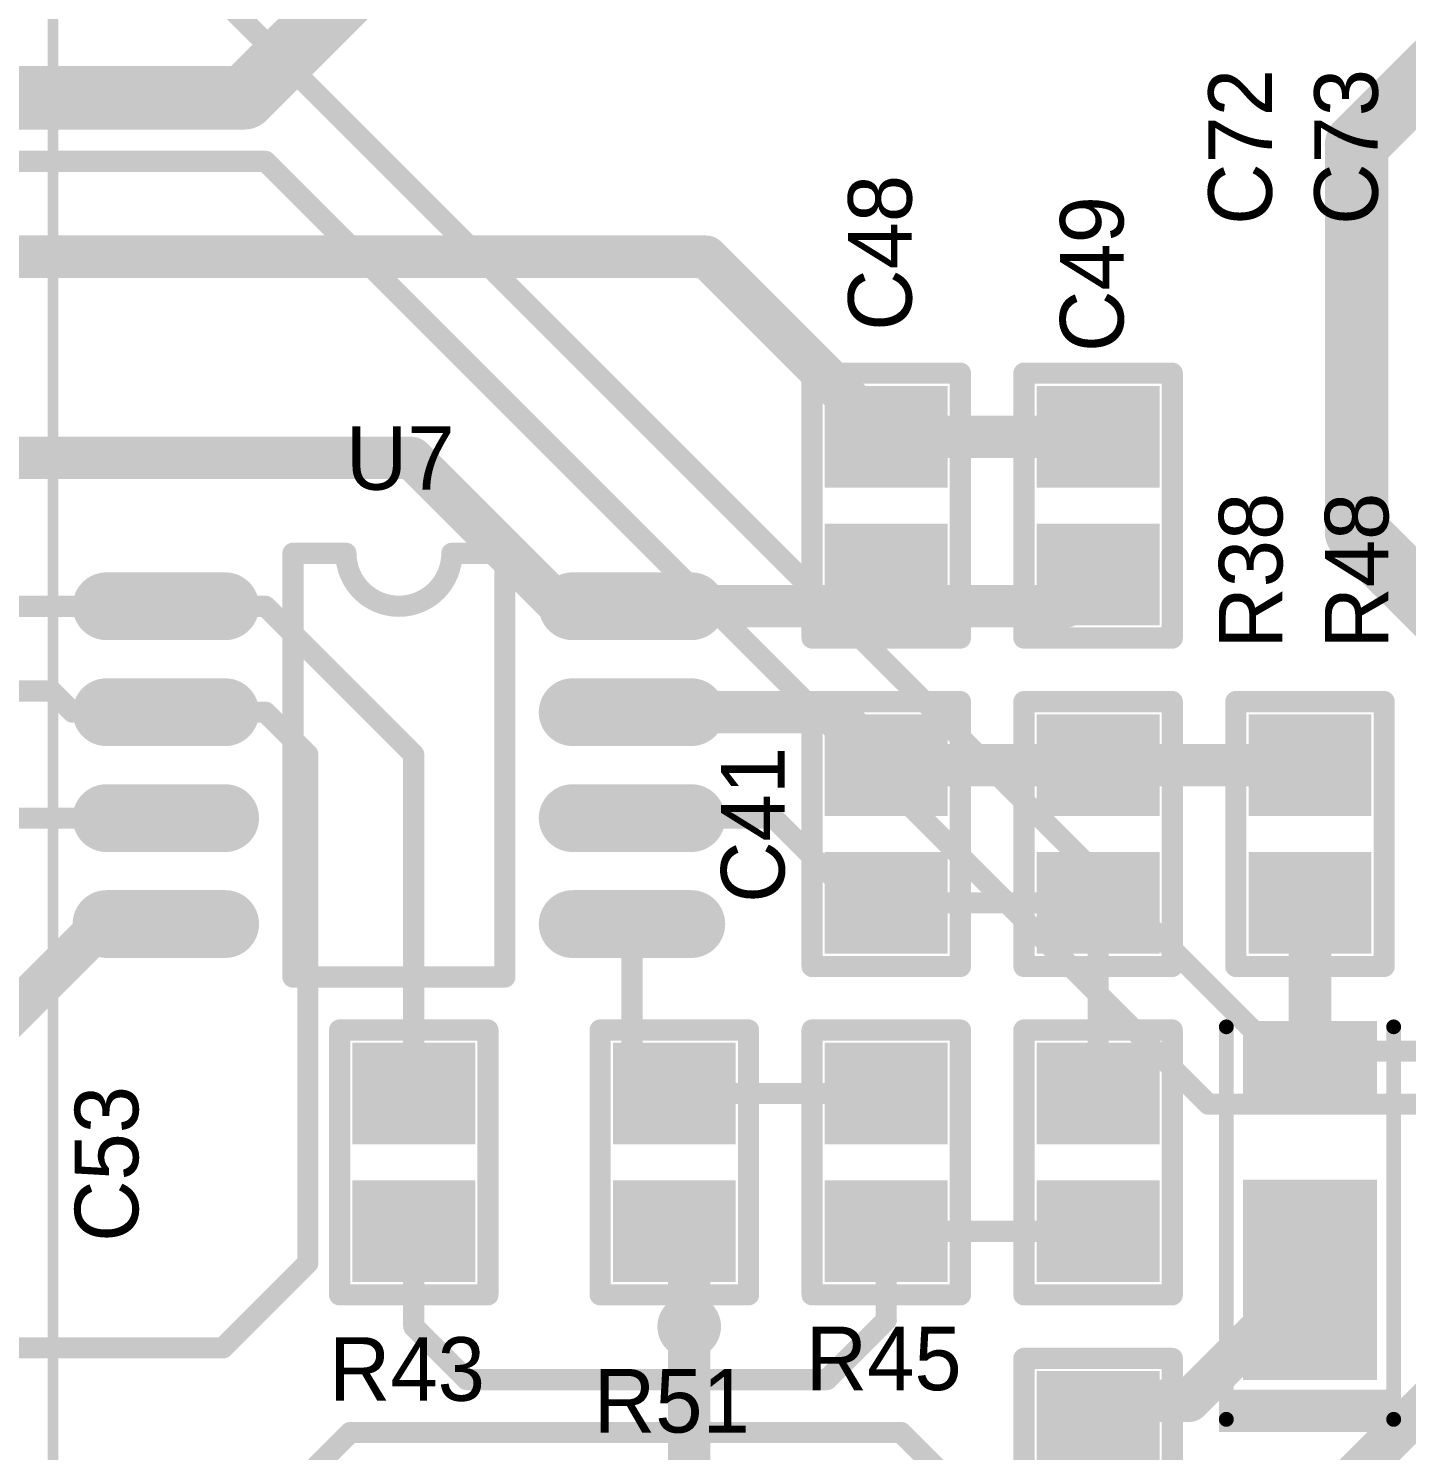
# Model space of a CAD drawing. Extents: x 1012 to 1122, y 1012 to 1122.
# Drawn here: x 1033.99 to 1050.51, y 1074.2 to 1091.25 of the extents above; entities that cross this region are included whole.
import ezdxf

# ---------------------------------------------------------------- set-up
doc = ezdxf.new("R2010")
doc.units = 0
doc.layers.get('0').update_dxf_attribs({"linetype": 'CONTINUOUS'})
for name, color, linetype in [('BOTTOMLAYER', 5, 'CONTINUOUS'), ('BOTTOMSOLDER', 6, 'CONTINUOUS'), ('MULTILAYER', 9, 'CONTINUOUS'), ('TOPLAYER', 1, 'CONTINUOUS'), ('TOPOVERLAY', 2, 'CONTINUOUS'), ('TOPPASTE', 8, 'CONTINUOUS'), ('TOPSOLDER', 216, 'CONTINUOUS')]:
    doc.layers.add(name, color=color, linetype=linetype)

# ---------------------------------------------------------------- blocks, each defined once
blk = doc.blocks.new('CC0603_51')
at = {"layer": 'TOPLAYER'}
for points in [[(-0.508, -0.635), (0.508, -0.635), (-0.508, 0.635), (0.508, 0.635)], [(1.143, -0.635), (2.159, -0.635), (1.143, 0.635), (2.159, 0.635)]]:
    blk.add_solid(points, dxfattribs=at)
at = {"layer": 'TOPOVERLAY', "const_width": 0.254}
for points in [[(-0.762, -0.889), (-0.762, 0.889)], [(-0.508, 0.889), (-0.762, 0.889)], [(2.413, 0.889), (-0.508, 0.889)], [(2.413, -0.889), (2.413, 0.889)], [(2.413, -0.889), (-0.762, -0.889)]]:
    blk.add_lwpolyline(points, dxfattribs=at)
at = {"layer": 'TOPOVERLAY', "const_width": 0.127}
for points in [[(-0.8255, 0.889, 1), (-0.6985, 0.889, 1)], [(-0.8255, 0.889, 1), (-0.6985, 0.889, 1)], [(-0.5715, 0.889, 1), (-0.4445, 0.889, 1)], [(-0.5715, 0.889, 1), (-0.4445, 0.889, 1)], [(2.3495, 0.889, 1), (2.4765, 0.889, 1)], [(2.3495, 0.889, 1), (2.4765, 0.889, 1)], [(-0.8255, -0.889, 1), (-0.6985, -0.889, 1)], [(-0.8255, -0.889, 1), (-0.6985, -0.889, 1)], [(2.3495, -0.889, 1), (2.4765, -0.889, 1)], [(2.3495, -0.889, 1), (2.4765, -0.889, 1)]]:
    blk.add_lwpolyline(points, format="xyb", close=True, dxfattribs=at)
at = {"layer": 'TOPPASTE'}
for points in [[(-0.508, -0.635), (0.508, -0.635), (-0.508, 0.635), (0.508, 0.635)], [(1.143, -0.635), (2.159, -0.635), (1.143, 0.635), (2.159, 0.635)]]:
    blk.add_solid(points, dxfattribs=at)
at = {"layer": 'TOPSOLDER'}
for points in [[(-0.6096, -0.7366), (0.6096, -0.7366), (-0.6096, 0.7366), (0.6096, 0.7366)], [(1.0414, -0.7366), (2.2606, -0.7366), (1.0414, 0.7366), (2.2606, 0.7366)]]:
    blk.add_solid(points, dxfattribs=at)
blk = doc.blocks.new('CC0603_58')
at = {"layer": 'TOPLAYER'}
for points in [[(-0.508, -0.635), (0.508, -0.635), (-0.508, 0.635), (0.508, 0.635)], [(1.143, -0.635), (2.159, -0.635), (1.143, 0.635), (2.159, 0.635)]]:
    blk.add_solid(points, dxfattribs=at)
at = {"layer": 'TOPOVERLAY', "const_width": 0.254}
for points in [[(-0.762, -0.889), (-0.762, 0.889)], [(-0.508, 0.889), (-0.762, 0.889)], [(2.413, 0.889), (-0.508, 0.889)], [(2.413, -0.889), (2.413, 0.889)], [(2.413, -0.889), (-0.762, -0.889)]]:
    blk.add_lwpolyline(points, dxfattribs=at)
at = {"layer": 'TOPOVERLAY', "const_width": 0.127}
for points in [[(-0.8255, 0.889, 1), (-0.6985, 0.889, 1)], [(-0.8255, 0.889, 1), (-0.6985, 0.889, 1)], [(-0.5715, 0.889, 1), (-0.4445, 0.889, 1)], [(-0.5715, 0.889, 1), (-0.4445, 0.889, 1)], [(2.3495, 0.889, 1), (2.4765, 0.889, 1)], [(2.3495, 0.889, 1), (2.4765, 0.889, 1)], [(-0.8255, -0.889, 1), (-0.6985, -0.889, 1)], [(-0.8255, -0.889, 1), (-0.6985, -0.889, 1)], [(2.3495, -0.889, 1), (2.4765, -0.889, 1)], [(2.3495, -0.889, 1), (2.4765, -0.889, 1)]]:
    blk.add_lwpolyline(points, format="xyb", close=True, dxfattribs=at)
at = {"layer": 'TOPPASTE'}
for points in [[(-0.508, -0.635), (0.508, -0.635), (-0.508, 0.635), (0.508, 0.635)], [(1.143, -0.635), (2.159, -0.635), (1.143, 0.635), (2.159, 0.635)]]:
    blk.add_solid(points, dxfattribs=at)
at = {"layer": 'TOPSOLDER'}
for points in [[(-0.6096, -0.7366), (0.6096, -0.7366), (-0.6096, 0.7366), (0.6096, 0.7366)], [(1.0414, -0.7366), (2.2606, -0.7366), (1.0414, 0.7366), (2.2606, 0.7366)]]:
    blk.add_solid(points, dxfattribs=at)
blk = doc.blocks.new('CC0603_59')
at = {"layer": 'TOPLAYER'}
for points in [[(-0.508, -0.635), (0.508, -0.635), (-0.508, 0.635), (0.508, 0.635)], [(1.143, -0.635), (2.159, -0.635), (1.143, 0.635), (2.159, 0.635)]]:
    blk.add_solid(points, dxfattribs=at)
at = {"layer": 'TOPOVERLAY', "const_width": 0.254}
for points in [[(-0.762, -0.889), (-0.762, 0.889)], [(-0.508, 0.889), (-0.762, 0.889)], [(2.413, 0.889), (-0.508, 0.889)], [(2.413, -0.889), (2.413, 0.889)], [(2.413, -0.889), (-0.762, -0.889)]]:
    blk.add_lwpolyline(points, dxfattribs=at)
at = {"layer": 'TOPOVERLAY', "const_width": 0.127}
for points in [[(-0.8255, 0.889, 1), (-0.6985, 0.889, 1)], [(-0.8255, 0.889, 1), (-0.6985, 0.889, 1)], [(-0.5715, 0.889, 1), (-0.4445, 0.889, 1)], [(-0.5715, 0.889, 1), (-0.4445, 0.889, 1)], [(2.3495, 0.889, 1), (2.4765, 0.889, 1)], [(2.3495, 0.889, 1), (2.4765, 0.889, 1)], [(-0.8255, -0.889, 1), (-0.6985, -0.889, 1)], [(-0.8255, -0.889, 1), (-0.6985, -0.889, 1)], [(2.3495, -0.889, 1), (2.4765, -0.889, 1)], [(2.3495, -0.889, 1), (2.4765, -0.889, 1)]]:
    blk.add_lwpolyline(points, format="xyb", close=True, dxfattribs=at)
at = {"layer": 'TOPPASTE'}
for points in [[(-0.508, -0.635), (0.508, -0.635), (-0.508, 0.635), (0.508, 0.635)], [(1.143, -0.635), (2.159, -0.635), (1.143, 0.635), (2.159, 0.635)]]:
    blk.add_solid(points, dxfattribs=at)
at = {"layer": 'TOPSOLDER'}
for points in [[(-0.6096, -0.7366), (0.6096, -0.7366), (-0.6096, 0.7366), (0.6096, 0.7366)], [(1.0414, -0.7366), (2.2606, -0.7366), (1.0414, 0.7366), (2.2606, 0.7366)]]:
    blk.add_solid(points, dxfattribs=at)
blk = doc.blocks.new('_____DI123_103')
at = {"layer": 'TOPLAYER'}
for points in [[(-0.175, -0.7), (-0.175, 0.7), (-2.375, -0.7), (-2.375, 0.7)], [(1.725, -0.7), (1.725, 0.7), (0.825, -0.7), (0.825, 0.7)]]:
    blk.add_solid(points, dxfattribs=at)
at = {"layer": 'TOPOVERLAY', "const_width": 0.178}
for points in [[(-2.946, 1.003), (1.759, 1.003)], [(-2.946, -1.003), (1.759, -1.003)]]:
    blk.add_lwpolyline(points, dxfattribs=at)
at = {"layer": 'TOPOVERLAY', "const_width": 0.0889}
for points in [[(-2.991, 1.003, 1), (-2.902, 1.003, 1)], [(1.715, 1.003, 1), (1.803, 1.003, 1)], [(-2.991, -1.003, 1), (-2.902, -1.003, 1)], [(1.715, -1.003, 1), (1.803, -1.003, 1)]]:
    blk.add_lwpolyline(points, format="xyb", close=True, dxfattribs=at)
at = {"layer": 'TOPOVERLAY'}
blk.add_solid([(-3.099, -1.092), (-2.591, -1.092), (-3.099, 1.092), (-2.591, 1.092)], dxfattribs=at)
at = {"layer": 'TOPPASTE'}
for points in [[(-0.175, -0.7), (-0.175, 0.7), (-2.375, -0.7), (-2.375, 0.7)], [(1.725, -0.7), (1.725, 0.7), (0.825, -0.7), (0.825, 0.7)]]:
    blk.add_solid(points, dxfattribs=at)
at = {"layer": 'TOPSOLDER'}
for points in [[(-0.073, -0.802), (-0.073, 0.802), (-2.477, -0.802), (-2.477, 0.802)], [(1.827, -0.802), (1.827, 0.802), (0.723, -0.802), (0.723, 0.802)]]:
    blk.add_solid(points, dxfattribs=at)
blk = doc.blocks.new('CC0603_164')
at = {"layer": 'TOPLAYER'}
for points in [[(-0.508, -0.635), (0.508, -0.635), (-0.508, 0.635), (0.508, 0.635)], [(1.143, -0.635), (2.159, -0.635), (1.143, 0.635), (2.159, 0.635)]]:
    blk.add_solid(points, dxfattribs=at)
at = {"layer": 'TOPOVERLAY', "const_width": 0.254}
for points in [[(-0.762, -0.889), (-0.762, 0.889)], [(-0.508, 0.889), (-0.762, 0.889)], [(2.413, 0.889), (-0.508, 0.889)], [(2.413, -0.889), (2.413, 0.889)], [(2.413, -0.889), (-0.762, -0.889)]]:
    blk.add_lwpolyline(points, dxfattribs=at)
at = {"layer": 'TOPOVERLAY', "const_width": 0.127}
for points in [[(-0.8255, 0.889, 1), (-0.6985, 0.889, 1)], [(-0.8255, 0.889, 1), (-0.6985, 0.889, 1)], [(-0.5715, 0.889, 1), (-0.4445, 0.889, 1)], [(-0.5715, 0.889, 1), (-0.4445, 0.889, 1)], [(2.3495, 0.889, 1), (2.4765, 0.889, 1)], [(2.3495, 0.889, 1), (2.4765, 0.889, 1)], [(-0.8255, -0.889, 1), (-0.6985, -0.889, 1)], [(-0.8255, -0.889, 1), (-0.6985, -0.889, 1)], [(2.3495, -0.889, 1), (2.4765, -0.889, 1)], [(2.3495, -0.889, 1), (2.4765, -0.889, 1)]]:
    blk.add_lwpolyline(points, format="xyb", close=True, dxfattribs=at)
at = {"layer": 'TOPPASTE'}
for points in [[(-0.508, -0.635), (0.508, -0.635), (-0.508, 0.635), (0.508, 0.635)], [(1.143, -0.635), (2.159, -0.635), (1.143, 0.635), (2.159, 0.635)]]:
    blk.add_solid(points, dxfattribs=at)
at = {"layer": 'TOPSOLDER'}
for points in [[(-0.6096, -0.7366), (0.6096, -0.7366), (-0.6096, 0.7366), (0.6096, 0.7366)], [(1.0414, -0.7366), (2.2606, -0.7366), (1.0414, 0.7366), (2.2606, 0.7366)]]:
    blk.add_solid(points, dxfattribs=at)
blk = doc.blocks.new('CC0603_169')
at = {"layer": 'TOPLAYER'}
for points in [[(-0.508, -0.635), (0.508, -0.635), (-0.508, 0.635), (0.508, 0.635)], [(1.143, -0.635), (2.159, -0.635), (1.143, 0.635), (2.159, 0.635)]]:
    blk.add_solid(points, dxfattribs=at)
at = {"layer": 'TOPOVERLAY', "const_width": 0.254}
for points in [[(-0.762, 0.889), (-0.762, -0.889)], [(-0.762, 0.889), (-0.508, 0.889)], [(-0.508, 0.889), (2.413, 0.889)], [(2.413, 0.889), (2.413, -0.889)], [(-0.762, -0.889), (2.413, -0.889)]]:
    blk.add_lwpolyline(points, dxfattribs=at)
at = {"layer": 'TOPOVERLAY', "const_width": 0.127}
for points in [[(-0.8255, 0.889, 1), (-0.6985, 0.889, 1)], [(-0.8255, 0.889, 1), (-0.6985, 0.889, 1)], [(-0.5715, 0.889, 1), (-0.4445, 0.889, 1)], [(-0.5715, 0.889, 1), (-0.4445, 0.889, 1)], [(2.3495, 0.889, 1), (2.4765, 0.889, 1)], [(2.3495, 0.889, 1), (2.4765, 0.889, 1)], [(-0.8255, -0.889, 1), (-0.6985, -0.889, 1)], [(-0.8255, -0.889, 1), (-0.6985, -0.889, 1)], [(2.3495, -0.889, 1), (2.4765, -0.889, 1)], [(2.3495, -0.889, 1), (2.4765, -0.889, 1)]]:
    blk.add_lwpolyline(points, format="xyb", close=True, dxfattribs=at)
at = {"layer": 'TOPPASTE'}
for points in [[(-0.508, -0.635), (0.508, -0.635), (-0.508, 0.635), (0.508, 0.635)], [(1.143, -0.635), (2.159, -0.635), (1.143, 0.635), (2.159, 0.635)]]:
    blk.add_solid(points, dxfattribs=at)
at = {"layer": 'TOPSOLDER'}
for points in [[(-0.6096, -0.7366), (0.6096, -0.7366), (-0.6096, 0.7366), (0.6096, 0.7366)], [(1.0414, -0.7366), (2.2606, -0.7366), (1.0414, 0.7366), (2.2606, 0.7366)]]:
    blk.add_solid(points, dxfattribs=at)
blk = doc.blocks.new('CC0603_170')
at = {"layer": 'TOPLAYER'}
for points in [[(-0.508, -0.635), (0.508, -0.635), (-0.508, 0.635), (0.508, 0.635)], [(1.143, -0.635), (2.159, -0.635), (1.143, 0.635), (2.159, 0.635)]]:
    blk.add_solid(points, dxfattribs=at)
at = {"layer": 'TOPOVERLAY', "const_width": 0.254}
for points in [[(-0.762, -0.889), (-0.762, 0.889)], [(-0.508, 0.889), (-0.762, 0.889)], [(2.413, 0.889), (-0.508, 0.889)], [(2.413, -0.889), (2.413, 0.889)], [(2.413, -0.889), (-0.762, -0.889)]]:
    blk.add_lwpolyline(points, dxfattribs=at)
at = {"layer": 'TOPOVERLAY', "const_width": 0.127}
for points in [[(-0.8255, 0.889, 1), (-0.6985, 0.889, 1)], [(-0.8255, 0.889, 1), (-0.6985, 0.889, 1)], [(-0.5715, 0.889, 1), (-0.4445, 0.889, 1)], [(-0.5715, 0.889, 1), (-0.4445, 0.889, 1)], [(2.3495, 0.889, 1), (2.4765, 0.889, 1)], [(2.3495, 0.889, 1), (2.4765, 0.889, 1)], [(-0.8255, -0.889, 1), (-0.6985, -0.889, 1)], [(-0.8255, -0.889, 1), (-0.6985, -0.889, 1)], [(2.3495, -0.889, 1), (2.4765, -0.889, 1)], [(2.3495, -0.889, 1), (2.4765, -0.889, 1)]]:
    blk.add_lwpolyline(points, format="xyb", close=True, dxfattribs=at)
at = {"layer": 'TOPPASTE'}
for points in [[(-0.508, -0.635), (0.508, -0.635), (-0.508, 0.635), (0.508, 0.635)], [(1.143, -0.635), (2.159, -0.635), (1.143, 0.635), (2.159, 0.635)]]:
    blk.add_solid(points, dxfattribs=at)
at = {"layer": 'TOPSOLDER'}
for points in [[(-0.6096, -0.7366), (0.6096, -0.7366), (-0.6096, 0.7366), (0.6096, 0.7366)], [(1.0414, -0.7366), (2.2606, -0.7366), (1.0414, 0.7366), (2.2606, 0.7366)]]:
    blk.add_solid(points, dxfattribs=at)
blk = doc.blocks.new('CC0603_171')
at = {"layer": 'TOPLAYER'}
for points in [[(-0.508, -0.635), (0.508, -0.635), (-0.508, 0.635), (0.508, 0.635)], [(1.143, -0.635), (2.159, -0.635), (1.143, 0.635), (2.159, 0.635)]]:
    blk.add_solid(points, dxfattribs=at)
at = {"layer": 'TOPOVERLAY', "const_width": 0.254}
for points in [[(-0.762, -0.889), (-0.762, 0.889)], [(-0.508, 0.889), (-0.762, 0.889)], [(2.413, 0.889), (-0.508, 0.889)], [(2.413, -0.889), (2.413, 0.889)], [(2.413, -0.889), (-0.762, -0.889)]]:
    blk.add_lwpolyline(points, dxfattribs=at)
at = {"layer": 'TOPOVERLAY', "const_width": 0.127}
for points in [[(-0.8255, 0.889, 1), (-0.6985, 0.889, 1)], [(-0.8255, 0.889, 1), (-0.6985, 0.889, 1)], [(-0.5715, 0.889, 1), (-0.4445, 0.889, 1)], [(-0.5715, 0.889, 1), (-0.4445, 0.889, 1)], [(2.3495, 0.889, 1), (2.4765, 0.889, 1)], [(2.3495, 0.889, 1), (2.4765, 0.889, 1)], [(-0.8255, -0.889, 1), (-0.6985, -0.889, 1)], [(-0.8255, -0.889, 1), (-0.6985, -0.889, 1)], [(2.3495, -0.889, 1), (2.4765, -0.889, 1)], [(2.3495, -0.889, 1), (2.4765, -0.889, 1)]]:
    blk.add_lwpolyline(points, format="xyb", close=True, dxfattribs=at)
at = {"layer": 'TOPPASTE'}
for points in [[(-0.508, -0.635), (0.508, -0.635), (-0.508, 0.635), (0.508, 0.635)], [(1.143, -0.635), (2.159, -0.635), (1.143, 0.635), (2.159, 0.635)]]:
    blk.add_solid(points, dxfattribs=at)
at = {"layer": 'TOPSOLDER'}
for points in [[(-0.6096, -0.7366), (0.6096, -0.7366), (-0.6096, 0.7366), (0.6096, 0.7366)], [(1.0414, -0.7366), (2.2606, -0.7366), (1.0414, 0.7366), (2.2606, 0.7366)]]:
    blk.add_solid(points, dxfattribs=at)
blk = doc.blocks.new('CC0603_174')
at = {"layer": 'TOPLAYER'}
for points in [[(-0.508, -0.635), (0.508, -0.635), (-0.508, 0.635), (0.508, 0.635)], [(1.143, -0.635), (2.159, -0.635), (1.143, 0.635), (2.159, 0.635)]]:
    blk.add_solid(points, dxfattribs=at)
at = {"layer": 'TOPOVERLAY', "const_width": 0.254}
for points in [[(-0.762, -0.889), (-0.762, 0.889)], [(-0.508, 0.889), (-0.762, 0.889)], [(2.413, 0.889), (-0.508, 0.889)], [(2.413, -0.889), (2.413, 0.889)], [(2.413, -0.889), (-0.762, -0.889)]]:
    blk.add_lwpolyline(points, dxfattribs=at)
at = {"layer": 'TOPOVERLAY', "const_width": 0.127}
for points in [[(-0.8255, 0.889, 1), (-0.6985, 0.889, 1)], [(-0.8255, 0.889, 1), (-0.6985, 0.889, 1)], [(-0.5715, 0.889, 1), (-0.4445, 0.889, 1)], [(-0.5715, 0.889, 1), (-0.4445, 0.889, 1)], [(2.3495, 0.889, 1), (2.4765, 0.889, 1)], [(2.3495, 0.889, 1), (2.4765, 0.889, 1)], [(-0.8255, -0.889, 1), (-0.6985, -0.889, 1)], [(-0.8255, -0.889, 1), (-0.6985, -0.889, 1)], [(2.3495, -0.889, 1), (2.4765, -0.889, 1)], [(2.3495, -0.889, 1), (2.4765, -0.889, 1)]]:
    blk.add_lwpolyline(points, format="xyb", close=True, dxfattribs=at)
at = {"layer": 'TOPPASTE'}
for points in [[(-0.508, -0.635), (0.508, -0.635), (-0.508, 0.635), (0.508, 0.635)], [(1.143, -0.635), (2.159, -0.635), (1.143, 0.635), (2.159, 0.635)]]:
    blk.add_solid(points, dxfattribs=at)
at = {"layer": 'TOPSOLDER'}
for points in [[(-0.6096, -0.7366), (0.6096, -0.7366), (-0.6096, 0.7366), (0.6096, 0.7366)], [(1.0414, -0.7366), (2.2606, -0.7366), (1.0414, 0.7366), (2.2606, 0.7366)]]:
    blk.add_solid(points, dxfattribs=at)
blk = doc.blocks.new('CC0603_177')
at = {"layer": 'TOPLAYER'}
for points in [[(-0.508, -0.635), (0.508, -0.635), (-0.508, 0.635), (0.508, 0.635)], [(1.143, -0.635), (2.159, -0.635), (1.143, 0.635), (2.159, 0.635)]]:
    blk.add_solid(points, dxfattribs=at)
at = {"layer": 'TOPOVERLAY', "const_width": 0.254}
for points in [[(-0.762, -0.889), (-0.762, 0.889)], [(-0.508, 0.889), (-0.762, 0.889)], [(2.413, 0.889), (-0.508, 0.889)], [(2.413, -0.889), (2.413, 0.889)], [(2.413, -0.889), (-0.762, -0.889)]]:
    blk.add_lwpolyline(points, dxfattribs=at)
at = {"layer": 'TOPOVERLAY', "const_width": 0.127}
for points in [[(-0.8255, 0.889, 1), (-0.6985, 0.889, 1)], [(-0.8255, 0.889, 1), (-0.6985, 0.889, 1)], [(-0.5715, 0.889, 1), (-0.4445, 0.889, 1)], [(-0.5715, 0.889, 1), (-0.4445, 0.889, 1)], [(2.3495, 0.889, 1), (2.4765, 0.889, 1)], [(2.3495, 0.889, 1), (2.4765, 0.889, 1)], [(-0.8255, -0.889, 1), (-0.6985, -0.889, 1)], [(-0.8255, -0.889, 1), (-0.6985, -0.889, 1)], [(2.3495, -0.889, 1), (2.4765, -0.889, 1)], [(2.3495, -0.889, 1), (2.4765, -0.889, 1)]]:
    blk.add_lwpolyline(points, format="xyb", close=True, dxfattribs=at)
at = {"layer": 'TOPPASTE'}
for points in [[(-0.508, -0.635), (0.508, -0.635), (-0.508, 0.635), (0.508, 0.635)], [(1.143, -0.635), (2.159, -0.635), (1.143, 0.635), (2.159, 0.635)]]:
    blk.add_solid(points, dxfattribs=at)
at = {"layer": 'TOPSOLDER'}
for points in [[(-0.6096, -0.7366), (0.6096, -0.7366), (-0.6096, 0.7366), (0.6096, 0.7366)], [(1.0414, -0.7366), (2.2606, -0.7366), (1.0414, 0.7366), (2.2606, 0.7366)]]:
    blk.add_solid(points, dxfattribs=at)
blk = doc.blocks.new('CC0603_178')
at = {"layer": 'TOPLAYER'}
for points in [[(-0.508, -0.635), (0.508, -0.635), (-0.508, 0.635), (0.508, 0.635)], [(1.143, -0.635), (2.159, -0.635), (1.143, 0.635), (2.159, 0.635)]]:
    blk.add_solid(points, dxfattribs=at)
at = {"layer": 'TOPOVERLAY', "const_width": 0.254}
for points in [[(-0.762, 0.889), (-0.762, -0.889)], [(-0.762, 0.889), (-0.508, 0.889)], [(-0.508, 0.889), (2.413, 0.889)], [(2.413, 0.889), (2.413, -0.889)], [(-0.762, -0.889), (2.413, -0.889)]]:
    blk.add_lwpolyline(points, dxfattribs=at)
at = {"layer": 'TOPOVERLAY', "const_width": 0.127}
for points in [[(-0.8255, 0.889, 1), (-0.6985, 0.889, 1)], [(-0.8255, 0.889, 1), (-0.6985, 0.889, 1)], [(-0.5715, 0.889, 1), (-0.4445, 0.889, 1)], [(-0.5715, 0.889, 1), (-0.4445, 0.889, 1)], [(2.3495, 0.889, 1), (2.4765, 0.889, 1)], [(2.3495, 0.889, 1), (2.4765, 0.889, 1)], [(-0.8255, -0.889, 1), (-0.6985, -0.889, 1)], [(-0.8255, -0.889, 1), (-0.6985, -0.889, 1)], [(2.3495, -0.889, 1), (2.4765, -0.889, 1)], [(2.3495, -0.889, 1), (2.4765, -0.889, 1)]]:
    blk.add_lwpolyline(points, format="xyb", close=True, dxfattribs=at)
at = {"layer": 'TOPPASTE'}
for points in [[(-0.508, -0.635), (0.508, -0.635), (-0.508, 0.635), (0.508, 0.635)], [(1.143, -0.635), (2.159, -0.635), (1.143, 0.635), (2.159, 0.635)]]:
    blk.add_solid(points, dxfattribs=at)
at = {"layer": 'TOPSOLDER'}
for points in [[(-0.6096, -0.7366), (0.6096, -0.7366), (-0.6096, 0.7366), (0.6096, 0.7366)], [(1.0414, -0.7366), (2.2606, -0.7366), (1.0414, 0.7366), (2.2606, 0.7366)]]:
    blk.add_solid(points, dxfattribs=at)
blk = doc.blocks.new('SO_8_238')
at = {"layer": 'TOPLAYER', "const_width": 0.6096}
for points in [[(0.7112, 0), (-0.7112, 0)], [(6.2992, 0), (4.8768, 0)], [(0.7112, -1.27), (-0.7112, -1.27)], [(6.2992, -1.27), (4.8768, -1.27)], [(0.7112, -2.54), (-0.7112, -2.54)], [(6.2992, -2.54), (4.8768, -2.54)], [(0.7112, -3.81), (-0.7112, -3.81)], [(6.2992, -3.81), (4.8768, -3.81)]]:
    blk.add_lwpolyline(points, dxfattribs=at)
at = {"layer": 'TOPLAYER', "const_width": 0.3048}
for points in [[(-0.8636, 0, 1), (-0.5588, 0, 1)], [(0.5588, 0, 1), (0.8636, 0, 1)], [(4.7244, 0, 1), (5.0292, 0, 1)], [(6.1468, 0, 1), (6.4516, 0, 1)], [(-0.8636, -1.27, 1), (-0.5588, -1.27, 1)], [(0.5588, -1.27, 1), (0.8636, -1.27, 1)], [(4.7244, -1.27, 1), (5.0292, -1.27, 1)], [(6.1468, -1.27, 1), (6.4516, -1.27, 1)], [(-0.8636, -2.54, 1), (-0.5588, -2.54, 1)], [(0.5588, -2.54, 1), (0.8636, -2.54, 1)], [(4.7244, -2.54, 1), (5.0292, -2.54, 1)], [(6.1468, -2.54, 1), (6.4516, -2.54, 1)], [(-0.8636, -3.81, 1), (-0.5588, -3.81, 1)], [(0.5588, -3.81, 1), (0.8636, -3.81, 1)], [(4.7244, -3.81, 1), (5.0292, -3.81, 1)], [(6.1468, -3.81, 1), (6.4516, -3.81, 1)]]:
    blk.add_lwpolyline(points, format="xyb", close=True, dxfattribs=at)
at = {"layer": 'TOPOVERLAY', "const_width": 0.254}
for points in [[(1.524, -4.445), (1.524, 0.635)], [(1.524, 0.635), (2.159, 0.635)], [(3.429, 0.635), (4.064, 0.635)], [(4.064, -4.445), (4.064, 0.635)], [(1.524, -4.445), (4.064, -4.445)]]:
    blk.add_lwpolyline(points, dxfattribs=at)
at = {"layer": 'TOPOVERLAY', "const_width": 0.127}
for points in [[(1.4605, 0.635, 1), (1.5875, 0.635, 1)], [(1.4605, 0.635, 1), (1.5875, 0.635, 1)], [(2.0955, 0.635, 1), (2.2225, 0.635, 1)], [(2.0955, 0.635, 1), (2.2225, 0.635, 1)], [(3.3655, 0.635, 1), (3.4925, 0.635, 1)], [(3.3655, 0.635, 1), (3.4925, 0.635, 1)], [(4.0005, 0.635, 1), (4.1275, 0.635, 1)], [(4.0005, 0.635, 1), (4.1275, 0.635, 1)], [(1.4605, -4.445, 1), (1.5875, -4.445, 1)], [(1.4605, -4.445, 1), (1.5875, -4.445, 1)], [(4.0005, -4.445, 1), (4.1275, -4.445, 1)], [(4.0005, -4.445, 1), (4.1275, -4.445, 1)]]:
    blk.add_lwpolyline(points, format="xyb", close=True, dxfattribs=at)
at = {"layer": 'TOPOVERLAY', "const_width": 0.254}
blk.add_lwpolyline([(3.429, 0.635, -1), (2.159, 0.635)], format="xyb", dxfattribs=at)
at = {"layer": 'TOPPASTE', "const_width": 0.6096}
for points in [[(0.7112, 0), (-0.7112, 0)], [(6.2992, 0), (4.8768, 0)], [(0.7112, -1.27), (-0.7112, -1.27)], [(6.2992, -1.27), (4.8768, -1.27)], [(0.7112, -2.54), (-0.7112, -2.54)], [(6.2992, -2.54), (4.8768, -2.54)], [(0.7112, -3.81), (-0.7112, -3.81)], [(6.2992, -3.81), (4.8768, -3.81)]]:
    blk.add_lwpolyline(points, dxfattribs=at)
at = {"layer": 'TOPPASTE', "const_width": 0.3048}
for points in [[(-0.8636, 0, 1), (-0.5588, 0, 1)], [(0.5588, 0, 1), (0.8636, 0, 1)], [(4.7244, 0, 1), (5.0292, 0, 1)], [(6.1468, 0, 1), (6.4516, 0, 1)], [(-0.8636, -1.27, 1), (-0.5588, -1.27, 1)], [(0.5588, -1.27, 1), (0.8636, -1.27, 1)], [(4.7244, -1.27, 1), (5.0292, -1.27, 1)], [(6.1468, -1.27, 1), (6.4516, -1.27, 1)], [(-0.8636, -2.54, 1), (-0.5588, -2.54, 1)], [(0.5588, -2.54, 1), (0.8636, -2.54, 1)], [(4.7244, -2.54, 1), (5.0292, -2.54, 1)], [(6.1468, -2.54, 1), (6.4516, -2.54, 1)], [(-0.8636, -3.81, 1), (-0.5588, -3.81, 1)], [(0.5588, -3.81, 1), (0.8636, -3.81, 1)], [(4.7244, -3.81, 1), (5.0292, -3.81, 1)], [(6.1468, -3.81, 1), (6.4516, -3.81, 1)]]:
    blk.add_lwpolyline(points, format="xyb", close=True, dxfattribs=at)
at = {"layer": 'TOPSOLDER', "const_width": 0.8128}
for points in [[(0.7112, 0), (-0.7112, 0)], [(6.2992, 0), (4.8768, 0)], [(0.7112, -1.27), (-0.7112, -1.27)], [(6.2992, -1.27), (4.8768, -1.27)], [(0.7112, -2.54), (-0.7112, -2.54)], [(6.2992, -2.54), (4.8768, -2.54)], [(0.7112, -3.81), (-0.7112, -3.81)], [(6.2992, -3.81), (4.8768, -3.81)]]:
    blk.add_lwpolyline(points, dxfattribs=at)
at = {"layer": 'TOPSOLDER', "const_width": 0.4064}
for points in [[(-0.9144, 0, 1), (-0.508, 0, 1)], [(0.508, 0, 1), (0.9144, 0, 1)], [(4.6736, 0, 1), (5.08, 0, 1)], [(6.096, 0, 1), (6.5024, 0, 1)], [(-0.9144, -1.27, 1), (-0.508, -1.27, 1)], [(0.508, -1.27, 1), (0.9144, -1.27, 1)], [(4.6736, -1.27, 1), (5.08, -1.27, 1)], [(6.096, -1.27, 1), (6.5024, -1.27, 1)], [(-0.9144, -2.54, 1), (-0.508, -2.54, 1)], [(0.508, -2.54, 1), (0.9144, -2.54, 1)], [(4.6736, -2.54, 1), (5.08, -2.54, 1)], [(6.096, -2.54, 1), (6.5024, -2.54, 1)], [(-0.9144, -3.81, 1), (-0.508, -3.81, 1)], [(0.508, -3.81, 1), (0.9144, -3.81, 1)], [(4.6736, -3.81, 1), (5.08, -3.81, 1)], [(6.096, -3.81, 1), (6.5024, -3.81, 1)]]:
    blk.add_lwpolyline(points, format="xyb", close=True, dxfattribs=at)

msp = doc.modelspace()

# ---------------------------------------------------------------- linework, layer by layer
at = {"layer": 'BOTTOMLAYER'}
for points, const_width in [([(1032.256, 1095.654), (1048.918, 1078.992)], 0.254), ([(1028.065, 1089.66), (1036.828, 1089.66)], 0.254), ([(1036.828, 1089.66), (1048.131, 1078.357)], 0.254), ([(1048.918, 1078.992), (1084.58, 1078.992)], 0.254), ([(1048.131, 1078.357), (1085.469, 1078.357)], 0.254), ([(1041.908, 1073.658), (1041.908, 1075.69)], 0.508)]:
    msp.add_lwpolyline(points, dxfattribs=dict(at, const_width=const_width))
for points, const_width in [([(1036.764, 1089.66, 1), (1036.891, 1089.66, 1)], 0.127), ([(1036.764, 1089.66, 1), (1036.891, 1089.66, 1)], 0.127), ([(1048.855, 1078.992, 1), (1048.982, 1078.992, 1)], 0.127), ([(1048.855, 1078.992, 1), (1048.982, 1078.992, 1)], 0.127), ([(1048.068, 1078.357, 1), (1048.195, 1078.357, 1)], 0.127), ([(1048.068, 1078.357, 1), (1048.195, 1078.357, 1)], 0.127), ([(1041.768, 1075.69, 1), (1042.048, 1075.69, 1)], 0.279), ([(1041.781, 1075.69, 1), (1042.035, 1075.69, 1)], 0.254)]:
    msp.add_lwpolyline(points, format="xyb", close=True, dxfattribs=dict(at, const_width=const_width))
at = {"layer": 'BOTTOMSOLDER', "const_width": 0.381}
msp.add_lwpolyline([(1041.717, 1075.69, 1), (1042.099, 1075.69, 1)], format="xyb", close=True, dxfattribs=at)
at = {"layer": 'MULTILAYER', "const_width": 0.279}
msp.add_lwpolyline([(1041.768, 1075.69, 1), (1042.048, 1075.69, 1)], format="xyb", close=True, dxfattribs=at)
at = {"layer": 'TOPLAYER'}
for points, const_width in [([(1036.574, 1090.422), (1038.987, 1092.835)], 0.762), ([(1049.909, 1089.863), (1050.849, 1090.803)], 0.762), ([(1050.849, 1090.803), (1056.64, 1090.803)], 0.762), ([(1019.81, 1090.422), (1036.574, 1090.422)], 0.762), ([(1049.909, 1085.215), (1049.909, 1089.863)], 0.762), ([(1026.414, 1088.517), (1042.111, 1088.517)], 0.508), ([(1042.111, 1088.517), (1044.27, 1086.358)], 0.508), ([(1044.27, 1086.358), (1046.81, 1086.358)], 0.508), ([(1018.54, 1086.104), (1038.581, 1086.104)], 0.508), ([(1038.581, 1086.104), (1040.359, 1084.326)], 0.508), ([(1049.909, 1085.215), (1052.068, 1083.056)], 0.762), ([(1046.429, 1084.326), (1046.81, 1084.707)], 0.508), ([(1040.359, 1084.326), (1046.429, 1084.326)], 0.508), ([(1033.475, 1084.326), (1036.828, 1084.326)], 0.254), ([(1036.828, 1084.326), (1038.606, 1082.548)], 0.254), ([(1030.3, 1083.31), (1034.263, 1083.31)], 0.254), ([(1034.263, 1083.31), (1034.517, 1083.056)], 0.254), ([(1041.222, 1083.056), (1043.635, 1083.056)], 0.508), ([(1043.635, 1083.056), (1044.27, 1082.421)], 0.508), ([(1034.517, 1083.056), (1036.828, 1083.056)], 0.254), ([(1036.828, 1083.056), (1037.336, 1082.548)], 0.254), ([(1037.336, 1076.452), (1037.336, 1082.548)], 0.254), ([(1038.606, 1078.484), (1038.606, 1082.548)], 0.254), ([(1044.27, 1082.421), (1049.35, 1082.421)], 0.508), ([(1033.856, 1081.786), (1035.634, 1081.786)], 0.254), ([(1041.222, 1081.786), (1042.924, 1081.786)], 0.254), ([(1042.924, 1081.786), (1043.94, 1080.77)], 0.254), ([(1049.35, 1078.8), (1049.35, 1080.77)], 0.508), ([(1032.84, 1078.484), (1034.872, 1080.516)], 0.508), ([(1034.872, 1080.516), (1035.634, 1080.516)], 0.508), ([(1043.94, 1080.77), (1046.81, 1080.77)], 0.254), ([(1046.81, 1078.484), (1046.81, 1080.77)], 0.254), ([(1041.222, 1078.992), (1041.222, 1080.516)], 0.254), ([(1041.222, 1078.992), (1041.73, 1078.484)], 0.254), ([(1041.73, 1078.484), (1044.27, 1078.484)], 0.254), ([(1041.73, 1076.833), (1041.908, 1076.655)], 0.508), ([(1038.606, 1075.69), (1038.606, 1076.833)], 0.254), ([(1041.908, 1075.69), (1041.908, 1076.655)], 0.508), ([(1044.27, 1075.766), (1044.27, 1076.833)], 0.254), ([(1044.27, 1076.833), (1046.81, 1076.833)], 0.254), ([(1036.32, 1075.436), (1037.336, 1076.452)], 0.254), ([(1047.901, 1074.801), (1049.35, 1076.25)], 0.508), ([(1049.833, 1073.861), (1052.068, 1076.096)], 0.508), ([(1038.606, 1075.69), (1039.241, 1075.055)], 0.254), ([(1043.559, 1075.055), (1044.27, 1075.766)], 0.254), ([(1028.573, 1075.436), (1036.32, 1075.436)], 0.254), ([(1039.241, 1075.055), (1043.559, 1075.055)], 0.254), ([(1046.81, 1074.547), (1047.064, 1074.801)], 0.508), ([(1047.064, 1074.801), (1047.901, 1074.801)], 0.508), ([(1037.285, 1073.861), (1037.844, 1074.42)], 0.254), ([(1037.844, 1074.42), (1044.448, 1074.42)], 0.254), ([(1044.448, 1074.42), (1044.956, 1073.912)], 0.254)]:
    msp.add_lwpolyline(points, dxfattribs=dict(at, const_width=const_width))
for points, const_width in [([(1050.658, 1090.803, 1), (1051.039, 1090.803, 1)], 0.381), ([(1050.658, 1090.803, 1), (1051.039, 1090.803, 1)], 0.381), ([(1036.383, 1090.422, 1), (1036.764, 1090.422, 1)], 0.381), ([(1036.383, 1090.422, 1), (1036.764, 1090.422, 1)], 0.381), ([(1049.718, 1089.863, 1), (1050.1, 1089.863, 1)], 0.381), ([(1049.718, 1089.863, 1), (1050.1, 1089.863, 1)], 0.381), ([(1041.984, 1088.517, 1), (1042.238, 1088.517, 1)], 0.254), ([(1041.984, 1088.517, 1), (1042.238, 1088.517, 1)], 0.254), ([(1044.143, 1086.358, 1), (1044.397, 1086.358, 1)], 0.254), ([(1044.143, 1086.358, 1), (1044.397, 1086.358, 1)], 0.254), ([(1046.683, 1086.358, 1), (1046.937, 1086.358, 1)], 0.254), ([(1038.454, 1086.104, 1), (1038.708, 1086.104, 1)], 0.254), ([(1038.454, 1086.104, 1), (1038.708, 1086.104, 1)], 0.254), ([(1049.718, 1085.215, 1), (1050.1, 1085.215, 1)], 0.381), ([(1049.718, 1085.215, 1), (1050.1, 1085.215, 1)], 0.381), ([(1046.683, 1084.707, 1), (1046.937, 1084.707, 1)], 0.254), ([(1040.232, 1084.326, 1), (1040.486, 1084.326, 1)], 0.254), ([(1040.232, 1084.326, 1), (1040.486, 1084.326, 1)], 0.254), ([(1046.302, 1084.326, 1), (1046.556, 1084.326, 1)], 0.254), ([(1046.302, 1084.326, 1), (1046.556, 1084.326, 1)], 0.254), ([(1036.764, 1084.326, 1), (1036.891, 1084.326, 1)], 0.127), ([(1036.764, 1084.326, 1), (1036.891, 1084.326, 1)], 0.127), ([(1034.199, 1083.31, 1), (1034.326, 1083.31, 1)], 0.127), ([(1034.199, 1083.31, 1), (1034.326, 1083.31, 1)], 0.127), ([(1041.095, 1083.056, 1), (1041.349, 1083.056, 1)], 0.254), ([(1043.508, 1083.056, 1), (1043.762, 1083.056, 1)], 0.254), ([(1043.508, 1083.056, 1), (1043.762, 1083.056, 1)], 0.254), ([(1034.453, 1083.056, 1), (1034.58, 1083.056, 1)], 0.127), ([(1034.453, 1083.056, 1), (1034.58, 1083.056, 1)], 0.127), ([(1036.764, 1083.056, 1), (1036.891, 1083.056, 1)], 0.127), ([(1036.764, 1083.056, 1), (1036.891, 1083.056, 1)], 0.127), ([(1037.273, 1082.548, 1), (1037.399, 1082.548, 1)], 0.127), ([(1037.273, 1082.548, 1), (1037.399, 1082.548, 1)], 0.127), ([(1038.543, 1082.548, 1), (1038.669, 1082.548, 1)], 0.127), ([(1038.543, 1082.548, 1), (1038.669, 1082.548, 1)], 0.127), ([(1044.143, 1082.421, 1), (1044.397, 1082.421, 1)], 0.254), ([(1044.143, 1082.421, 1), (1044.397, 1082.421, 1)], 0.254), ([(1049.223, 1082.421, 1), (1049.477, 1082.421, 1)], 0.254), ([(1035.571, 1081.786, 1), (1035.698, 1081.786, 1)], 0.127), ([(1041.159, 1081.786, 1), (1041.286, 1081.786, 1)], 0.127), ([(1042.861, 1081.786, 1), (1042.987, 1081.786, 1)], 0.127), ([(1042.861, 1081.786, 1), (1042.987, 1081.786, 1)], 0.127), ([(1049.223, 1080.77, 1), (1049.477, 1080.77, 1)], 0.254), ([(1034.745, 1080.516, 1), (1034.999, 1080.516, 1)], 0.254), ([(1034.745, 1080.516, 1), (1034.999, 1080.516, 1)], 0.254), ([(1035.507, 1080.516, 1), (1035.761, 1080.516, 1)], 0.254), ([(1043.877, 1080.77, 1), (1044.004, 1080.77, 1)], 0.127), ([(1043.877, 1080.77, 1), (1044.004, 1080.77, 1)], 0.127), ([(1046.747, 1080.77, 1), (1046.874, 1080.77, 1)], 0.127), ([(1046.747, 1080.77, 1), (1046.874, 1080.77, 1)], 0.127), ([(1041.159, 1080.516, 1), (1041.286, 1080.516, 1)], 0.127), ([(1041.159, 1078.992, 1), (1041.286, 1078.992, 1)], 0.127), ([(1041.159, 1078.992, 1), (1041.286, 1078.992, 1)], 0.127), ([(1049.223, 1078.8, 1), (1049.477, 1078.8, 1)], 0.254), ([(1038.543, 1078.484, 1), (1038.669, 1078.484, 1)], 0.127), ([(1041.667, 1078.484, 1), (1041.794, 1078.484, 1)], 0.127), ([(1041.667, 1078.484, 1), (1041.794, 1078.484, 1)], 0.127), ([(1044.207, 1078.484, 1), (1044.334, 1078.484, 1)], 0.127), ([(1046.747, 1078.484, 1), (1046.874, 1078.484, 1)], 0.127), ([(1041.603, 1076.833, 1), (1041.857, 1076.833, 1)], 0.254), ([(1038.543, 1076.833, 1), (1038.669, 1076.833, 1)], 0.127), ([(1041.781, 1076.655, 1), (1042.035, 1076.655, 1)], 0.254), ([(1041.781, 1076.655, 1), (1042.035, 1076.655, 1)], 0.254), ([(1044.207, 1076.833, 1), (1044.334, 1076.833, 1)], 0.127), ([(1044.207, 1076.833, 1), (1044.334, 1076.833, 1)], 0.127), ([(1046.747, 1076.833, 1), (1046.874, 1076.833, 1)], 0.127), ([(1037.273, 1076.452, 1), (1037.399, 1076.452, 1)], 0.127), ([(1037.273, 1076.452, 1), (1037.399, 1076.452, 1)], 0.127), ([(1049.223, 1076.25, 1), (1049.477, 1076.25, 1)], 0.254), ([(1041.768, 1075.69, 1), (1042.048, 1075.69, 1)], 0.279), ([(1038.543, 1075.69, 1), (1038.669, 1075.69, 1)], 0.127), ([(1038.543, 1075.69, 1), (1038.669, 1075.69, 1)], 0.127), ([(1041.781, 1075.69, 1), (1042.035, 1075.69, 1)], 0.254), ([(1044.207, 1075.766, 1), (1044.334, 1075.766, 1)], 0.127), ([(1044.207, 1075.766, 1), (1044.334, 1075.766, 1)], 0.127), ([(1036.256, 1075.436, 1), (1036.383, 1075.436, 1)], 0.127), ([(1036.256, 1075.436, 1), (1036.383, 1075.436, 1)], 0.127), ([(1039.178, 1075.055, 1), (1039.304, 1075.055, 1)], 0.127), ([(1039.178, 1075.055, 1), (1039.304, 1075.055, 1)], 0.127), ([(1043.495, 1075.055, 1), (1043.622, 1075.055, 1)], 0.127), ([(1043.495, 1075.055, 1), (1043.622, 1075.055, 1)], 0.127), ([(1046.937, 1074.801, 1), (1047.191, 1074.801, 1)], 0.254), ([(1046.937, 1074.801, 1), (1047.191, 1074.801, 1)], 0.254), ([(1047.774, 1074.801, 1), (1048.028, 1074.801, 1)], 0.254), ([(1047.774, 1074.801, 1), (1048.028, 1074.801, 1)], 0.254), ([(1046.683, 1074.547, 1), (1046.937, 1074.547, 1)], 0.254), ([(1037.781, 1074.42, 1), (1037.908, 1074.42, 1)], 0.127), ([(1037.781, 1074.42, 1), (1037.908, 1074.42, 1)], 0.127), ([(1044.384, 1074.42, 1), (1044.512, 1074.42, 1)], 0.127), ([(1044.384, 1074.42, 1), (1044.512, 1074.42, 1)], 0.127)]:
    msp.add_lwpolyline(points, format="xyb", close=True, dxfattribs=dict(at, const_width=const_width))
at = {"layer": 'TOPOVERLAY', "const_width": 0.127}
msp.add_lwpolyline([(1034.282, 1059.658), (1034.282, 1116.658)], dxfattribs=at)
at = {"layer": 'TOPSOLDER', "const_width": 0.381}
msp.add_lwpolyline([(1041.717, 1075.69, 1), (1042.099, 1075.69, 1)], format="xyb", close=True, dxfattribs=at)

# ---------------------------------------------------------------- block references
for name, p, rotation in [('CC0603_58', (1044.27, 1086.358), 270), ('CC0603_59', (1046.81, 1086.358), 270), ('CC0603_51', (1044.27, 1082.421), 270), ('CC0603_164', (1046.81, 1082.421), 270), ('CC0603_174', (1049.35, 1082.421), 270), ('CC0603_169', (1038.606, 1076.833), 90), ('CC0603_177', (1041.73, 1078.484), 270), ('CC0603_171', (1044.27, 1078.484), 270), ('CC0603_170', (1046.81, 1078.484), 270), ('_____DI123_103', (1049.35, 1077.525), 90), ('CC0603_178', (1046.81, 1072.896), 90)]:
    msp.add_blockref(name, p, dxfattribs=dict(rotation=rotation))
msp.add_blockref('SO_8_238', (1035.634, 1084.326))

# ---------------------------------------------------------------- texts
at = {"layer": 'TOPOVERLAY'}
for s, rotation, p in [('C72', 90, (1048.893, 1088.898)), ('C73', 90, (1050.163, 1088.898)), ('C48', 90, (1044.575, 1087.628)), ('C49', 90, (1047.115, 1087.374)), ('R38', 90, (1049.02, 1083.818)), ('R48', 90, (1050.29, 1083.818)), ('C41', 90, (1043.051, 1080.77)), ('C53', 90, (1035.304, 1076.706)), ('R51', 360, (1040.765, 1074.42))]:
    msp.add_text(s, height=0.762, rotation=rotation, dxfattribs=at).set_placement(p)
for s, p in [('U7', (1037.793, 1085.723)), ('R45', (1043.305, 1074.928)), ('R43', (1037.59, 1074.801))]:
    msp.add_text(s, height=0.762, dxfattribs=at).set_placement(p)

doc.saveas('drawing.dxf')
